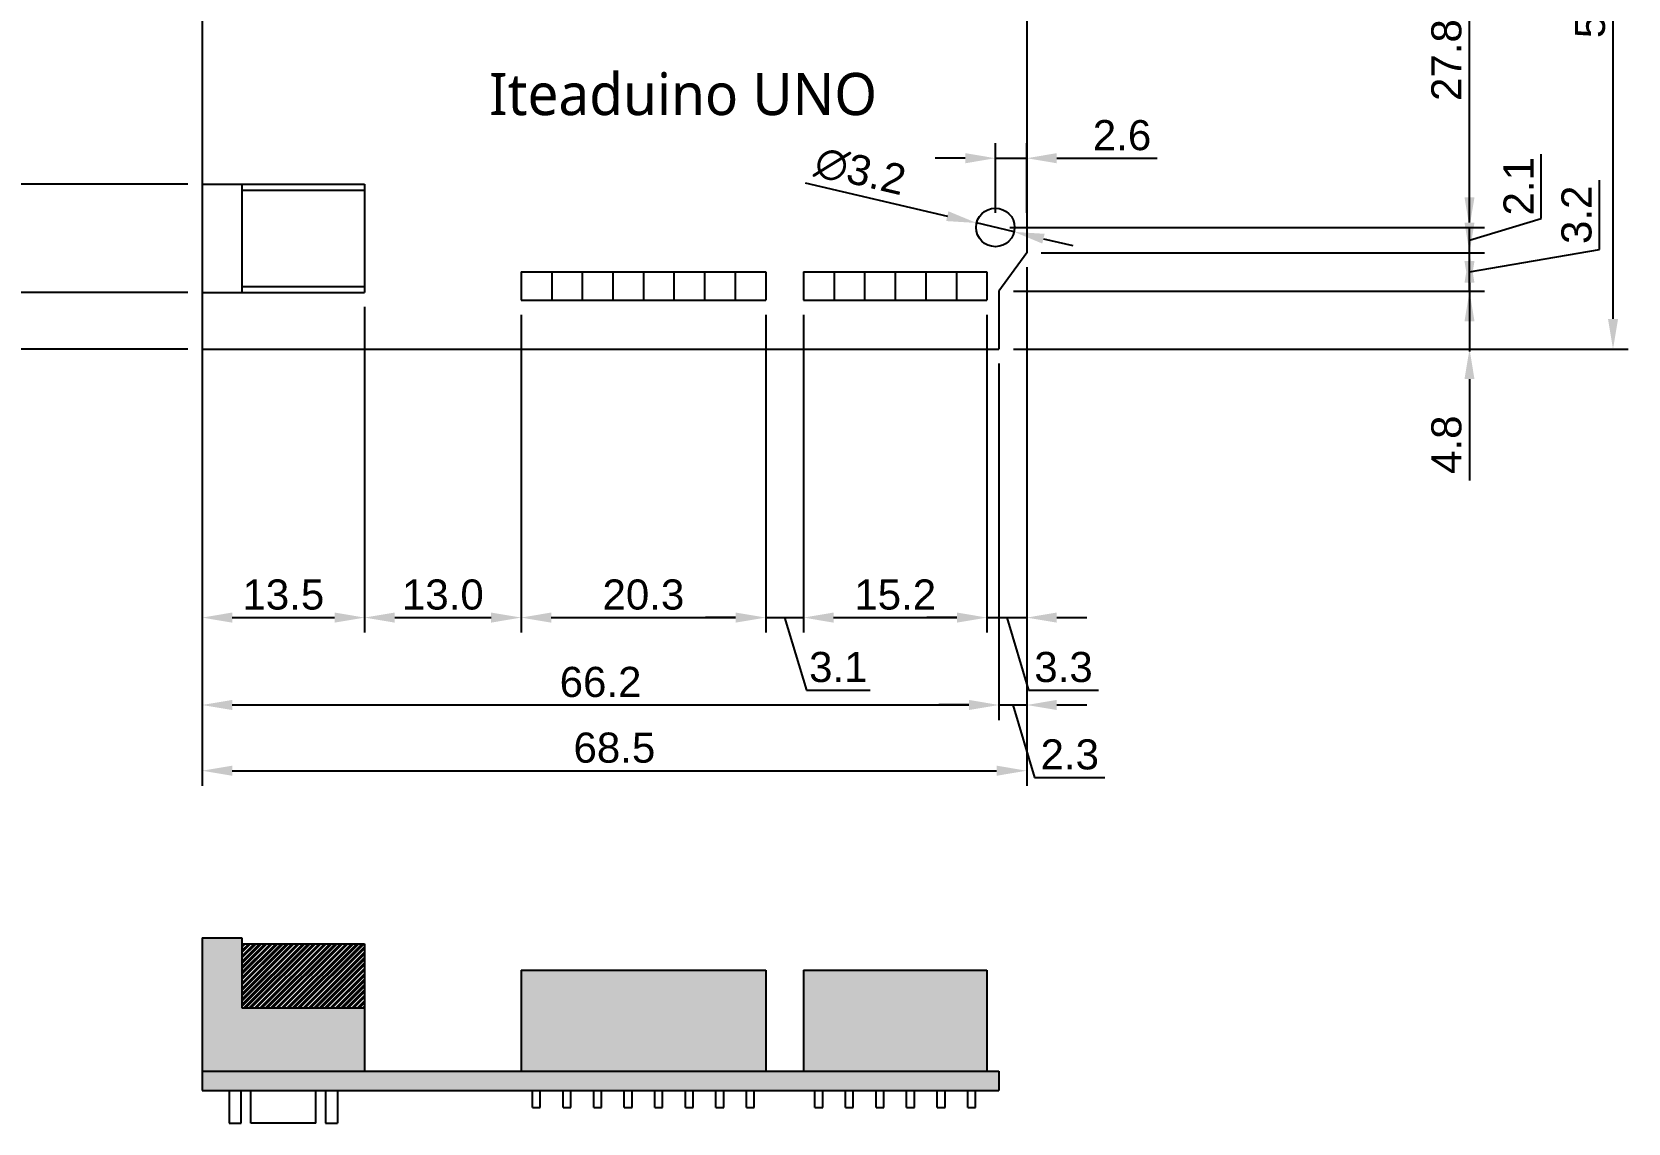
# Model space of a CAD drawing. Header units: millimetres. Extents: x 18 to 218, y 36 to 223.
# Drawn here: x 85.9 to 218.5, y 35.7 to 126.3 of the extents above; entities that cross this region are included whole.
import ezdxf

# ---------------------------------------------------------------- set-up
doc = ezdxf.new("R2010")
doc.units = ezdxf.units.MM
for name, color, linetype in [('board', 5, 'Continuous'), ('connectors', 4, 'Continuous'), ('dim', 252, 'Continuous'), ('headers', 251, 'Continuous'), ('mount_holes', 1, 'Continuous'), ('pins', 9, 'Continuous')]:
    doc.layers.add(name, color=color, linetype=linetype)
doc.styles.add('Itead', font='trebuc.ttf')
doc.styles.get("Standard").update_dxf_attribs({"font": 'arial.ttf'})
doc.dimstyles.new('ISO-25', dxfattribs={"dimtxt": 2.5, "dimasz": 2.5, "dimexe": 1.25, "dimexo": 1.2, "dimtad": 1, "dimdec": 1, "dimzin": 1, "dimdsep": 46, "dimtxsty": 'Standard', "dimcen": 2.5, "dimadec": 0, "dimazin": 0, "dimtfac": 1, "dimtdec": 1, "dimtmove": 0, "dimatfit": 3, "dimfxl": 1, "dimarcsym": 0})

# ---------------------------------------------------------------- blocks, each defined once
blk = doc.blocks.new('*D1')
at = {"layer": 'Defpoints', "color": 0}
for p in [(168.5, 108), (100, 100), (168.5, 64.97)]:
    blk.add_point(p, dxfattribs=at)
at = {"layer": 'dim', "color": 0, "lineweight": -2}
for p, q in [((168.5, 106.8), (168.5, 63.72)), ((100, 98.8), (100, 63.72)), ((102.5, 64.97), (166, 64.97))]:
    blk.add_line(p, q, dxfattribs=at)
at = {"layer": 'dim', "color": 0}
for points in [[(102.5, 65.39), (102.5, 64.55), (100, 64.97)], [(166, 65.39), (166, 64.55), (168.5, 64.97)]]:
    blk.add_solid(points, dxfattribs=at)
at = {"layer": 'dim', "color": 0, "insert": (134.25, 66.87), "char_height": 2.5, "attachment_point": 5}
blk.add_mtext('68.5', dxfattribs=at)
blk = doc.blocks.new('*D2')
at = {"layer": 'Defpoints', "color": 0}
for p in [(100, 100), (166.2, 100), (166.2, 70.43)]:
    blk.add_point(p, dxfattribs=at)
at = {"layer": 'dim', "color": 0, "lineweight": -2}
for p, q in [((100, 98.8), (100, 69.18)), ((166.2, 98.8), (166.2, 69.18)), ((102.5, 70.43), (163.7, 70.43))]:
    blk.add_line(p, q, dxfattribs=at)
at = {"layer": 'dim', "color": 0}
for points in [[(102.5, 70.85), (102.5, 70.01), (100, 70.43)], [(163.7, 70.85), (163.7, 70.01), (166.2, 70.43)]]:
    blk.add_solid(points, dxfattribs=at)
at = {"layer": 'dim', "color": 0, "insert": (133.1, 72.33), "char_height": 2.5, "attachment_point": 5}
blk.add_mtext('66.2', dxfattribs=at)
blk = doc.blocks.new('*D3')
at = {"layer": 'Defpoints', "color": 0}
for p in [(168.5, 108), (166.2, 100), (168.5, 70.43)]:
    blk.add_point(p, dxfattribs=at)
at = {"layer": 'dim', "color": 0, "lineweight": -2}
for p, q in [((168.5, 106.8), (168.5, 69.18)), ((166.2, 98.8), (166.2, 69.18)), ((163.7, 70.43), (161.2, 70.43)), ((166.2, 70.43), (168.5, 70.43)), ((166.2, 70.43), (168.5, 70.43)), ((167.35, 70.43), (169.16, 64.41)), ((171, 70.43), (173.5, 70.43)), ((169.16, 64.41), (175, 64.41))]:
    blk.add_line(p, q, dxfattribs=at)
at = {"layer": 'dim', "color": 0}
for points in [[(163.7, 70.85), (163.7, 70.01), (166.2, 70.43)], [(171, 70.85), (171, 70.01), (168.5, 70.43)]]:
    blk.add_solid(points, dxfattribs=at)
at = {"layer": 'dim', "color": 0, "insert": (172.08, 66.31), "char_height": 2.5, "attachment_point": 5}
blk.add_mtext('2.3', dxfattribs=at)
blk = doc.blocks.new('*D4')
at = {"layer": 'Defpoints', "color": 0}
for p in [(100, 104.7), (113.5, 104.7), (113.5, 77.69)]:
    blk.add_point(p, dxfattribs=at)
at = {"layer": 'dim', "color": 0, "lineweight": -2}
for p, q in [((100, 103.5), (100, 76.44)), ((113.5, 103.5), (113.5, 76.44)), ((102.5, 77.69), (111, 77.69))]:
    blk.add_line(p, q, dxfattribs=at)
at = {"layer": 'dim', "color": 0}
for points in [[(102.5, 78.11), (102.5, 77.27), (100, 77.69)], [(111, 78.11), (111, 77.27), (113.5, 77.69)]]:
    blk.add_solid(points, dxfattribs=at)
at = {"layer": 'dim', "color": 0, "insert": (106.75, 79.59), "char_height": 2.5, "attachment_point": 5}
blk.add_mtext('13.5', dxfattribs=at)
blk = doc.blocks.new('*D5')
at = {"layer": 'Defpoints', "color": 0}
for p in [(113.5, 104.7), (126.5, 104.05), (126.5, 77.69)]:
    blk.add_point(p, dxfattribs=at)
at = {"layer": 'dim', "color": 0, "lineweight": -2}
for p, q in [((113.5, 103.5), (113.5, 76.44)), ((126.5, 102.85), (126.5, 76.44)), ((116, 77.69), (124, 77.69))]:
    blk.add_line(p, q, dxfattribs=at)
at = {"layer": 'dim', "color": 0}
for points in [[(116, 78.11), (116, 77.27), (113.5, 77.69)], [(124, 78.11), (124, 77.27), (126.5, 77.69)]]:
    blk.add_solid(points, dxfattribs=at)
at = {"layer": 'dim', "color": 0, "insert": (120, 79.59), "char_height": 2.5, "attachment_point": 5}
blk.add_mtext('13.0', dxfattribs=at)
blk = doc.blocks.new('*D6')
at = {"layer": 'Defpoints', "color": 0}
for p in [(126.5, 104.05), (146.82, 104.05), (146.82, 77.69)]:
    blk.add_point(p, dxfattribs=at)
at = {"layer": 'dim', "color": 0, "lineweight": -2}
for p, q in [((126.5, 102.85), (126.5, 76.44)), ((146.82, 102.85), (146.82, 76.44)), ((129, 77.69), (144.32, 77.69))]:
    blk.add_line(p, q, dxfattribs=at)
at = {"layer": 'dim', "color": 0}
for points in [[(129, 78.11), (129, 77.27), (126.5, 77.69)], [(144.32, 78.11), (144.32, 77.27), (146.82, 77.69)]]:
    blk.add_solid(points, dxfattribs=at)
at = {"layer": 'dim', "color": 0, "insert": (136.66, 79.59), "char_height": 2.5, "attachment_point": 5}
blk.add_mtext('20.3', dxfattribs=at)
blk = doc.blocks.new('*D7')
at = {"layer": 'Defpoints', "color": 0}
for p in [(146.82, 104.05), (149.96, 104.05), (149.96, 77.69)]:
    blk.add_point(p, dxfattribs=at)
at = {"layer": 'dim', "color": 0, "lineweight": -2}
for p, q in [((146.82, 102.85), (146.82, 76.44)), ((149.96, 102.85), (149.96, 76.44)), ((144.32, 77.69), (141.82, 77.69)), ((146.82, 77.69), (149.96, 77.69)), ((146.82, 77.69), (149.96, 77.69)), ((148.39, 77.69), (150.2, 71.67)), ((152.46, 77.69), (154.96, 77.69)), ((150.2, 71.67), (155.51, 71.67))]:
    blk.add_line(p, q, dxfattribs=at)
at = {"layer": 'dim', "color": 0}
for points in [[(144.32, 78.11), (144.32, 77.27), (146.82, 77.69)], [(152.46, 78.11), (152.46, 77.27), (149.96, 77.69)]]:
    blk.add_solid(points, dxfattribs=at)
at = {"layer": 'dim', "color": 0, "insert": (152.85, 73.57), "char_height": 2.5, "attachment_point": 5}
blk.add_mtext('3.1', dxfattribs=at)
blk = doc.blocks.new('*D8')
at = {"layer": 'Defpoints', "color": 0}
for p in [(149.96, 104.05), (165.2, 104.05), (165.2, 77.69)]:
    blk.add_point(p, dxfattribs=at)
at = {"layer": 'dim', "color": 0, "lineweight": -2}
for p, q in [((149.96, 102.85), (149.96, 76.44)), ((165.2, 102.85), (165.2, 76.44)), ((152.46, 77.69), (162.7, 77.69))]:
    blk.add_line(p, q, dxfattribs=at)
at = {"layer": 'dim', "color": 0}
for points in [[(152.46, 78.11), (152.46, 77.27), (149.96, 77.69)], [(162.7, 78.11), (162.7, 77.27), (165.2, 77.69)]]:
    blk.add_solid(points, dxfattribs=at)
at = {"layer": 'dim', "color": 0, "insert": (157.58, 79.59), "char_height": 2.5, "attachment_point": 5}
blk.add_mtext('15.2', dxfattribs=at)
blk = doc.blocks.new('*D9')
at = {"layer": 'Defpoints', "color": 0}
for p in [(168.5, 108), (165.2, 104.05), (168.5, 77.69)]:
    blk.add_point(p, dxfattribs=at)
at = {"layer": 'dim', "color": 0, "lineweight": -2}
for p, q in [((168.5, 106.8), (168.5, 76.44)), ((165.2, 102.85), (165.2, 76.44)), ((162.7, 77.69), (160.2, 77.69)), ((165.2, 77.69), (168.5, 77.69)), ((165.2, 77.69), (168.5, 77.69)), ((166.85, 77.69), (168.66, 71.67)), ((171, 77.69), (173.5, 77.69)), ((168.66, 71.67), (174.46, 71.67))]:
    blk.add_line(p, q, dxfattribs=at)
at = {"layer": 'dim', "color": 0}
for points in [[(162.7, 78.11), (162.7, 77.27), (165.2, 77.69)], [(171, 78.11), (171, 77.27), (168.5, 77.69)]]:
    blk.add_solid(points, dxfattribs=at)
at = {"layer": 'dim', "color": 0, "insert": (171.56, 73.57), "char_height": 2.5, "attachment_point": 5}
blk.add_mtext('3.3', dxfattribs=at)
blk = doc.blocks.new('*D10')
at = {"layer": 'Defpoints', "color": 0}
for p in [(168.5, 115.85), (165.9, 110.1), (168.5, 110.1)]:
    blk.add_point(p, dxfattribs=at)
at = {"layer": 'dim', "color": 0, "lineweight": -2}
for p, q in [((165.9, 111.3), (165.9, 117.1)), ((168.5, 111.3), (168.5, 117.1)), ((163.4, 115.85), (160.9, 115.85)), ((165.9, 115.85), (168.5, 115.85)), ((171, 115.85), (179.34, 115.85))]:
    blk.add_line(p, q, dxfattribs=at)
at = {"layer": 'dim', "color": 0}
for points in [[(163.4, 116.27), (163.4, 115.43), (165.9, 115.85)], [(171, 116.27), (171, 115.43), (168.5, 115.85)]]:
    blk.add_solid(points, dxfattribs=at)
at = {"layer": 'dim', "color": 0, "insert": (176.42, 117.75), "char_height": 2.5, "attachment_point": 5}
blk.add_mtext('2.6', dxfattribs=at)
blk = doc.blocks.new('*D11')
at = {"layer": 'Defpoints', "color": 0}
for p in [(166.2, 158.5), (217.21, 158.5), (166.2, 100)]:
    blk.add_point(p, dxfattribs=at)
at = {"layer": 'dim', "color": 0, "lineweight": -2}
for p, q in [((167.4, 158.5), (218.46, 158.5)), ((217.21, 102.5), (217.21, 156)), ((167.4, 100), (218.46, 100))]:
    blk.add_line(p, q, dxfattribs=at)
at = {"layer": 'dim', "color": 0}
for points in [[(216.79, 156), (217.63, 156), (217.21, 158.5)], [(216.79, 102.5), (217.63, 102.5), (217.21, 100)]]:
    blk.add_solid(points, dxfattribs=at)
at = {"layer": 'dim', "color": 0, "insert": (215.31, 129.22), "char_height": 2.5, "attachment_point": 5, "rotation": 90}
blk.add_mtext('58.5', dxfattribs=at)
blk = doc.blocks.new('*D12')
at = {"layer": 'Defpoints', "color": 0}
for p in [(166.2, 104.8), (205.29, 104.8), (166.2, 100)]:
    blk.add_point(p, dxfattribs=at)
at = {"layer": 'dim', "color": 0, "lineweight": -2}
for p, q in [((205.29, 107.3), (205.29, 109.8)), ((167.4, 104.8), (206.54, 104.8)), ((205.29, 104.8), (205.29, 100)), ((167.4, 100), (206.54, 100)), ((205.29, 97.5), (205.29, 89.09))]:
    blk.add_line(p, q, dxfattribs=at)
at = {"layer": 'dim', "color": 0}
for points in [[(204.87, 107.3), (205.7, 107.3), (205.29, 104.8)], [(204.87, 97.5), (205.7, 97.5), (205.29, 100)]]:
    blk.add_solid(points, dxfattribs=at)
at = {"layer": 'dim', "color": 0, "insert": (203.38, 92.05), "char_height": 2.5, "attachment_point": 5, "rotation": 90}
blk.add_mtext('4.8', dxfattribs=at)
blk = doc.blocks.new('*D13')
at = {"layer": 'Defpoints', "color": 0}
for p in [(168.5, 108), (205.29, 108), (166.2, 104.8)]:
    blk.add_point(p, dxfattribs=at)
at = {"layer": 'dim', "color": 0, "lineweight": -2}
for p, q in [((216.1, 108.27), (216.1, 114.04)), ((205.29, 110.5), (205.29, 113)), ((169.7, 108), (206.54, 108)), ((205.29, 106.4), (216.1, 108.27)), ((205.29, 104.8), (205.29, 108)), ((205.29, 104.8), (205.29, 108)), ((167.4, 104.8), (206.54, 104.8)), ((205.29, 102.3), (205.29, 99.8))]:
    blk.add_line(p, q, dxfattribs=at)
at = {"layer": 'dim', "color": 0}
for points in [[(204.87, 110.5), (205.7, 110.5), (205.29, 108)], [(204.87, 102.3), (205.7, 102.3), (205.29, 104.8)]]:
    blk.add_solid(points, dxfattribs=at)
at = {"layer": 'dim', "color": 0, "insert": (214.19, 111.15), "char_height": 2.5, "attachment_point": 5, "rotation": 90}
blk.add_mtext('3.2', dxfattribs=at)
blk = doc.blocks.new('*D14')
at = {"layer": 'Defpoints', "color": 0}
for p in [(165.9, 110.1), (205.29, 110.1), (168.5, 108)]:
    blk.add_point(p, dxfattribs=at)
at = {"layer": 'dim', "color": 0, "lineweight": -2}
for p, q in [((211.24, 110.84), (211.24, 116.2)), ((205.29, 112.6), (205.29, 115.1)), ((167.1, 110.1), (206.54, 110.1)), ((205.29, 109.05), (211.24, 110.84)), ((205.29, 108), (205.29, 110.1)), ((205.29, 108), (205.29, 110.1)), ((169.7, 108), (206.54, 108)), ((205.29, 105.5), (205.29, 103))]:
    blk.add_line(p, q, dxfattribs=at)
at = {"layer": 'dim', "color": 0}
for points in [[(204.87, 112.6), (205.7, 112.6), (205.29, 110.1)], [(204.87, 105.5), (205.7, 105.5), (205.29, 108)]]:
    blk.add_solid(points, dxfattribs=at)
at = {"layer": 'dim', "color": 0, "insert": (209.36, 113.52), "char_height": 2.5, "attachment_point": 5, "rotation": 90}
blk.add_mtext('2.1', dxfattribs=at)
blk = doc.blocks.new('*D15')
at = {"layer": 'Defpoints', "color": 0}
for p in [(165.9, 137.9), (205.29, 137.9), (165.9, 110.1)]:
    blk.add_point(p, dxfattribs=at)
at = {"layer": 'dim', "color": 0, "lineweight": -2}
for p, q in [((167.1, 137.9), (206.54, 137.9)), ((205.29, 112.6), (205.29, 135.4)), ((167.1, 110.1), (206.54, 110.1))]:
    blk.add_line(p, q, dxfattribs=at)
at = {"layer": 'dim', "color": 0}
for points in [[(204.87, 135.4), (205.7, 135.4), (205.29, 137.9)], [(204.87, 112.6), (205.7, 112.6), (205.29, 110.1)]]:
    blk.add_solid(points, dxfattribs=at)
at = {"layer": 'dim', "color": 0, "insert": (203.38, 124), "char_height": 2.5, "attachment_point": 5, "rotation": 90}
blk.add_mtext('27.8', dxfattribs=at)
blk = doc.blocks.new('*D21')
at = {"layer": 'Defpoints', "color": 0}
for p in [(164.34, 110.47), (167.46, 109.73)]:
    blk.add_point(p, dxfattribs=at)
at = {"layer": 'dim', "color": 0, "lineweight": -2}
for p, q in [((150.1, 113.81), (161.91, 111.04)), ((167.46, 109.73), (164.34, 110.47)), ((169.89, 109.16), (172.33, 108.59))]:
    blk.add_line(p, q, dxfattribs=at)
at = {"layer": 'dim', "color": 0}
for points in [[(162, 111.44), (161.81, 110.63), (164.34, 110.47)], [(169.99, 109.57), (169.8, 108.76), (167.46, 109.73)]]:
    blk.add_solid(points, dxfattribs=at)
at = {"layer": 'dim', "color": 0, "insert": (154.68, 114.76), "char_height": 2.5, "attachment_point": 5, "rotation": 346.7957}
blk.add_mtext('∅3.2', dxfattribs=at)
blk = doc.blocks.new('*D42')
at = {"layer": 'Defpoints', "color": 0}
for p in [(100, 158.5), (71.96, 100), (100, 100)]:
    blk.add_point(p, dxfattribs=at)
at = {"layer": 'dim', "color": 0, "lineweight": -2}
for p, q in [((98.8, 158.5), (70.71, 158.5)), ((71.96, 156), (71.96, 102.5)), ((98.8, 100), (70.71, 100))]:
    blk.add_line(p, q, dxfattribs=at)
at = {"layer": 'dim', "color": 0}
for points in [[(71.54, 156), (72.37, 156), (71.96, 158.5)], [(71.54, 102.5), (72.37, 102.5), (71.96, 100)]]:
    blk.add_solid(points, dxfattribs=at)
at = {"layer": 'dim', "color": 0, "insert": (70.05, 129.25), "char_height": 2.5, "attachment_point": 5, "rotation": 90}
blk.add_mtext('58.5', dxfattribs=at)
blk = doc.blocks.new('*D43')
at = {"layer": 'Defpoints', "color": 0}
for p in [(84.02, 104.7), (100, 104.7), (100, 100)]:
    blk.add_point(p, dxfattribs=at)
at = {"layer": 'dim', "color": 0, "lineweight": -2}
for p, q in [((84.02, 107.2), (84.02, 109.7)), ((98.8, 104.7), (82.77, 104.7)), ((84.02, 104.7), (84.02, 100)), ((98.8, 100), (82.77, 100)), ((84.02, 97.5), (84.02, 89.1))]:
    blk.add_line(p, q, dxfattribs=at)
at = {"layer": 'dim', "color": 0}
for points in [[(83.6, 107.2), (84.43, 107.2), (84.02, 104.7)], [(83.6, 97.5), (84.43, 97.5), (84.02, 100)]]:
    blk.add_solid(points, dxfattribs=at)
at = {"layer": 'dim', "color": 0, "insert": (82.14, 92.05), "char_height": 2.5, "attachment_point": 5, "rotation": 90}
blk.add_mtext('4.7', dxfattribs=at)
blk = doc.blocks.new('*D44')
at = {"layer": 'Defpoints', "color": 0}
for p in [(84.02, 113.7), (100, 113.7), (100, 104.7)]:
    blk.add_point(p, dxfattribs=at)
at = {"layer": 'dim', "color": 0, "lineweight": -2}
for p, q in [((98.8, 113.7), (82.77, 113.7)), ((84.02, 107.2), (84.02, 111.2)), ((98.8, 104.7), (82.77, 104.7))]:
    blk.add_line(p, q, dxfattribs=at)
at = {"layer": 'dim', "color": 0}
for points in [[(83.6, 111.2), (84.43, 111.2), (84.02, 113.7)], [(83.6, 107.2), (84.43, 107.2), (84.02, 104.7)]]:
    blk.add_solid(points, dxfattribs=at)
at = {"layer": 'dim', "color": 0, "insert": (82.12, 109.2), "char_height": 2.5, "attachment_point": 5, "rotation": 90}
blk.add_mtext('9.0', dxfattribs=at)
blk = doc.blocks.new('*D45')
at = {"layer": 'Defpoints', "color": 0}
for p in [(84.02, 138.3), (100, 138.3), (100, 113.7)]:
    blk.add_point(p, dxfattribs=at)
at = {"layer": 'dim', "color": 0, "lineweight": -2}
for p, q in [((98.8, 138.3), (82.77, 138.3)), ((84.02, 116.2), (84.02, 135.8)), ((98.8, 113.7), (82.77, 113.7))]:
    blk.add_line(p, q, dxfattribs=at)
at = {"layer": 'dim', "color": 0}
for points in [[(83.6, 135.8), (84.43, 135.8), (84.02, 138.3)], [(83.6, 116.2), (84.43, 116.2), (84.02, 113.7)]]:
    blk.add_solid(points, dxfattribs=at)
at = {"layer": 'dim', "color": 0, "insert": (82.12, 126), "char_height": 2.5, "attachment_point": 5, "rotation": 90}
blk.add_mtext('24.6', dxfattribs=at)

msp = doc.modelspace()

# ---------------------------------------------------------------- hatches: boundary and pattern name
at = {"layer": 'board'}
msp.add_hatch(color=256, dxfattribs=at).paths.add_polyline_path([(166.2, 40), (100, 40), (100, 38.4), (166.2, 38.4)])
at = {"layer": 'connectors'}
msp.add_hatch(color=256, dxfattribs=at).paths.add_polyline_path([(103.3, 45.26), (103.3, 51.1), (100, 51.1), (100, 40), (113.5, 40), (113.5, 45.26)])
h = msp.add_hatch(dxfattribs=at)
h.set_pattern_fill('STEEL', color=256, scale=0.1, style=0)
h.set_pattern_definition([(45, (0, 0), (-0.2245064, 0.2245064), []), (45, (0, 0.15875), (-0.2245064, 0.2245064), [])])
h.paths.add_polyline_path([(113.5, 50.6), (103.3, 50.6), (103.3, 45.26), (113.5, 45.26)])
at = {"layer": 'headers'}
h = msp.add_hatch(color=256, dxfattribs=at)
h.paths.add_polyline_path([(146.82, 48.4), (126.5, 48.4), (126.5, 40), (146.82, 40)])
h.paths.add_polyline_path([(165.2, 48.4), (149.96, 48.4), (149.96, 40), (165.2, 40)])

# ---------------------------------------------------------------- linework, layer by layer
at = {"layer": 'board'}
for p, q in [((100, 158.5), (100, 100)), ((168.5, 140.2), (168.5, 108)), ((168.5, 108), (166.2, 104.8)), ((166.2, 104.8), (166.2, 100)), ((100, 100), (166.2, 100)), ((100, 40), (166.2, 40)), ((100, 40), (100, 38.4)), ((166.2, 40), (166.2, 38.4)), ((100, 38.4), (166.2, 38.4))]:
    msp.add_line(p, q, dxfattribs=at)
at = {"layer": 'connectors'}
for p, q in [((100, 113.7), (113.5, 113.7)), ((100, 113.7), (100, 104.7)), ((103.3, 113.7), (103.3, 104.7)), ((103.3, 113.2), (113.5, 113.2)), ((113.5, 113.7), (113.5, 104.7)), ((103.3, 105.2), (113.5, 105.2)), ((100, 104.7), (113.5, 104.7)), ((100, 51.1), (100, 40)), ((100, 51.1), (103.3, 51.1)), ((103.3, 51.1), (103.3, 45.26)), ((103.3, 50.6), (113.5, 50.6)), ((113.5, 50.6), (113.5, 40)), ((103.3, 45.26), (113.5, 45.26)), ((100, 40), (113.5, 40)), ((100, 40), (113.5, 40))]:
    msp.add_line(p, q, dxfattribs=at)
at = {"layer": 'headers'}
for p, q in [((126.5, 106.4), (146.82, 106.4)), ((126.5, 106.4), (126.5, 104.05)), ((129.04, 106.4), (129.04, 104.05)), ((131.58, 106.4), (131.58, 104.05)), ((134.12, 106.4), (134.12, 104.05)), ((136.66, 106.4), (136.66, 104.05)), ((139.2, 106.4), (139.2, 104.05)), ((141.74, 106.4), (141.74, 104.05)), ((144.28, 106.4), (144.28, 104.05)), ((146.82, 106.4), (146.82, 104.05)), ((149.96, 106.4), (149.96, 104.05)), ((149.96, 106.4), (165.2, 106.4)), ((152.5, 106.4), (152.5, 104.05)), ((155.04, 106.4), (155.04, 104.05)), ((157.58, 106.4), (157.58, 104.05)), ((160.12, 106.4), (160.12, 104.05)), ((162.66, 106.4), (162.66, 104.05)), ((165.2, 106.4), (165.2, 104.05)), ((126.5, 104.05), (146.82, 104.05)), ((149.96, 104.05), (165.2, 104.05)), ((126.5, 48.4), (126.5, 40)), ((126.5, 48.4), (146.82, 48.4)), ((146.82, 48.4), (146.82, 40)), ((149.96, 48.4), (149.96, 40)), ((149.96, 48.4), (165.2, 48.4)), ((165.2, 48.4), (165.2, 40))]:
    msp.add_line(p, q, dxfattribs=at)
at = {"layer": 'mount_holes'}
msp.add_circle((165.9, 110.1), 1.6, dxfattribs=at)
at = {"layer": 'pins'}
for p, q in [((102.25, 38.4), (102.25, 35.7)), ((103.25, 35.7), (103.25, 38.4)), ((104.05, 35.7), (104.05, 38.4)), ((109.45, 35.7), (109.45, 38.4)), ((110.25, 38.4), (110.25, 35.7)), ((111.25, 38.4), (111.25, 35.7)), ((127.44, 37), (127.44, 38.4)), ((128.09, 37), (128.09, 38.4)), ((129.99, 37), (129.99, 38.4)), ((130.63, 37), (130.63, 38.4)), ((132.53, 37), (132.53, 38.4)), ((133.17, 37), (133.17, 38.4)), ((135.06, 37), (135.06, 38.4)), ((135.72, 37), (135.72, 38.4)), ((137.6, 37), (137.6, 38.4)), ((138.25, 37), (138.25, 38.4)), ((140.15, 37), (140.15, 38.4)), ((140.79, 37), (140.79, 38.4)), ((142.68, 37), (142.68, 38.4)), ((143.33, 37), (143.33, 38.4)), ((145.22, 37), (145.22, 38.4)), ((145.87, 37), (145.87, 38.4)), ((150.91, 37), (150.91, 38.4)), ((151.56, 37), (151.56, 38.4)), ((153.44, 37), (153.44, 38.4)), ((154.09, 37), (154.09, 38.4)), ((155.99, 37), (155.99, 38.4)), ((156.63, 37), (156.63, 38.4)), ((158.53, 37), (158.53, 38.4)), ((159.18, 37), (159.18, 38.4)), ((161.06, 37), (161.06, 38.4)), ((161.72, 37), (161.72, 38.4)), ((163.6, 37), (163.6, 38.4)), ((164.25, 37), (164.25, 38.4)), ((127.44, 37), (128.09, 37)), ((129.99, 37), (130.63, 37)), ((132.53, 37), (133.17, 37)), ((135.06, 37), (135.72, 37)), ((137.6, 37), (138.25, 37)), ((140.15, 37), (140.79, 37)), ((142.68, 37), (143.33, 37)), ((145.22, 37), (145.87, 37)), ((150.91, 37), (151.56, 37)), ((153.44, 37), (154.09, 37)), ((155.99, 37), (156.63, 37)), ((158.53, 37), (159.18, 37)), ((161.06, 37), (161.72, 37)), ((163.6, 37), (164.25, 37)), ((102.25, 35.7), (103.25, 35.7)), ((109.45, 35.7), (104.05, 35.7)), ((110.25, 35.7), (111.25, 35.7))]:
    msp.add_line(p, q, dxfattribs=at)

# ---------------------------------------------------------------- texts
at = {"layer": 'board', "color": 7, "style": 'Itead'}
msp.add_text('Iteaduino UNO', height=3.5, dxfattribs=at).set_placement((123.84, 119.43))

# ---------------------------------------------------------------- dimensions: what is measured, and where the dimension line sits
at = {"layer": 'dim'}
dim = msp.add_linear_dim(base=(71.96, 100), p1=(100, 158.5), p2=(100, 100), angle=90, dimstyle='ISO-25', dxfattribs=at)
dim.commit()
dim.dimension.update_dxf_attribs({"geometry": '*D42', "text_midpoint": (70.05, 129.25)})
for base, p1, p2, picture, middle in [((217.21, 158.5), (166.2, 100), (166.2, 158.5), '*D11', (217.21, 129.22)), ((84.02, 104.7), (100, 100), (100, 104.7), '*D43', (84.02, 92.05)), ((205.29, 104.8), (166.2, 100), (166.2, 104.8), '*D12', (205.29, 92.05))]:
    dim = msp.add_linear_dim(base=base, p1=p1, p2=p2, angle=90, dimstyle='ISO-25', dxfattribs=at)
    dim.commit()
    dim.dimension.update_dxf_attribs({"geometry": picture, "text_midpoint": middle, "dimtype": 160})
for base, p1, p2, picture, middle in [((84.02, 138.3), (100, 113.7), (100, 138.3), '*D45', (82.12, 126)), ((205.29, 137.9), (165.9, 110.1), (165.9, 137.9), '*D15', (203.38, 124)), ((205.29, 110.1), (168.5, 108), (165.9, 110.1), '*D14', (209.36, 111.46)), ((84.02, 113.7), (100, 104.7), (100, 113.7), '*D44', (82.12, 109.2))]:
    dim = msp.add_linear_dim(base=base, p1=p1, p2=p2, angle=90, dimstyle='ISO-25', override={"dimtmove": 1}, dxfattribs=at)
    dim.commit()
    dim.dimension.update_dxf_attribs({"geometry": picture, "text_midpoint": middle})
for base, p1, p2, picture, middle in [((168.5, 115.85), (165.9, 110.1), (168.5, 110.1), '*D10', (176.42, 117.75)), ((113.5, 77.69), (100, 104.7), (113.5, 104.7), '*D4', (106.75, 79.59)), ((166.2, 70.43), (100, 100), (166.2, 100), '*D2', (133.1, 72.33))]:
    dim = msp.add_linear_dim(base=base, p1=p1, p2=p2, dimstyle='ISO-25', dxfattribs=at)
    dim.commit()
    dim.dimension.update_dxf_attribs({"geometry": picture, "text_midpoint": middle})
dim = msp.add_diameter_dim_2p(p1=(167.46, 109.73), p2=(164.34, 110.47), dimstyle='ISO-25', dxfattribs=at)
dim.commit()
dim.dimension.update_dxf_attribs({"geometry": '*D21', "text_midpoint": (154.23, 112.84), "dimtype": 163})
dim = msp.add_linear_dim(base=(205.29, 108), p1=(166.2, 104.8), p2=(168.5, 108), angle=90, dimstyle='ISO-25', override={"dimtmove": 1}, dxfattribs=at)
dim.commit()
dim.dimension.update_dxf_attribs({"geometry": '*D13', "text_midpoint": (216.1, 108.89), "dimtype": 160})
dim = msp.add_linear_dim(base=(168.5, 64.97), p1=(100, 100), p2=(168.5, 108), dimstyle='ISO-25', dxfattribs=at)
dim.commit()
dim.dimension.update_dxf_attribs({"geometry": '*D1', "text_midpoint": (134.25, 64.97), "dimtype": 160})
for base, p1, p2, picture, middle in [((168.5, 77.69), (165.2, 104.05), (168.5, 108), '*D9', (169.28, 73.57)), ((168.5, 70.43), (166.2, 100), (168.5, 108), '*D3', (169.78, 66.31)), ((126.5, 77.69), (113.5, 104.7), (126.5, 104.05), '*D5', (120, 79.59)), ((146.82, 77.69), (126.5, 104.05), (146.82, 104.05), '*D6', (136.66, 79.59)), ((149.96, 77.69), (146.82, 104.05), (149.96, 104.05), '*D7', (150.82, 73.57)), ((165.2, 77.69), (149.96, 104.05), (165.2, 104.05), '*D8', (157.58, 79.59))]:
    dim = msp.add_linear_dim(base=base, p1=p1, p2=p2, dimstyle='ISO-25', override={"dimtmove": 1}, dxfattribs=at)
    dim.commit()
    dim.dimension.update_dxf_attribs({"geometry": picture, "text_midpoint": middle})

doc.saveas('drawing.dxf')
